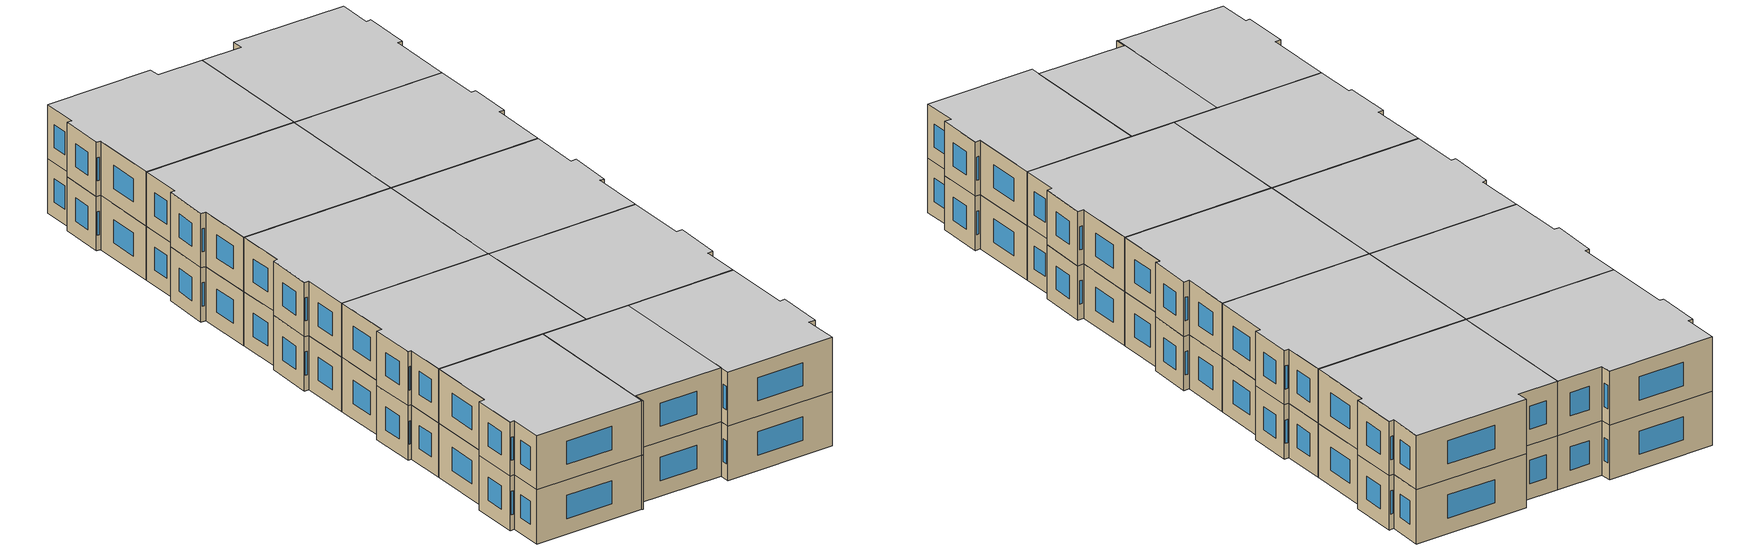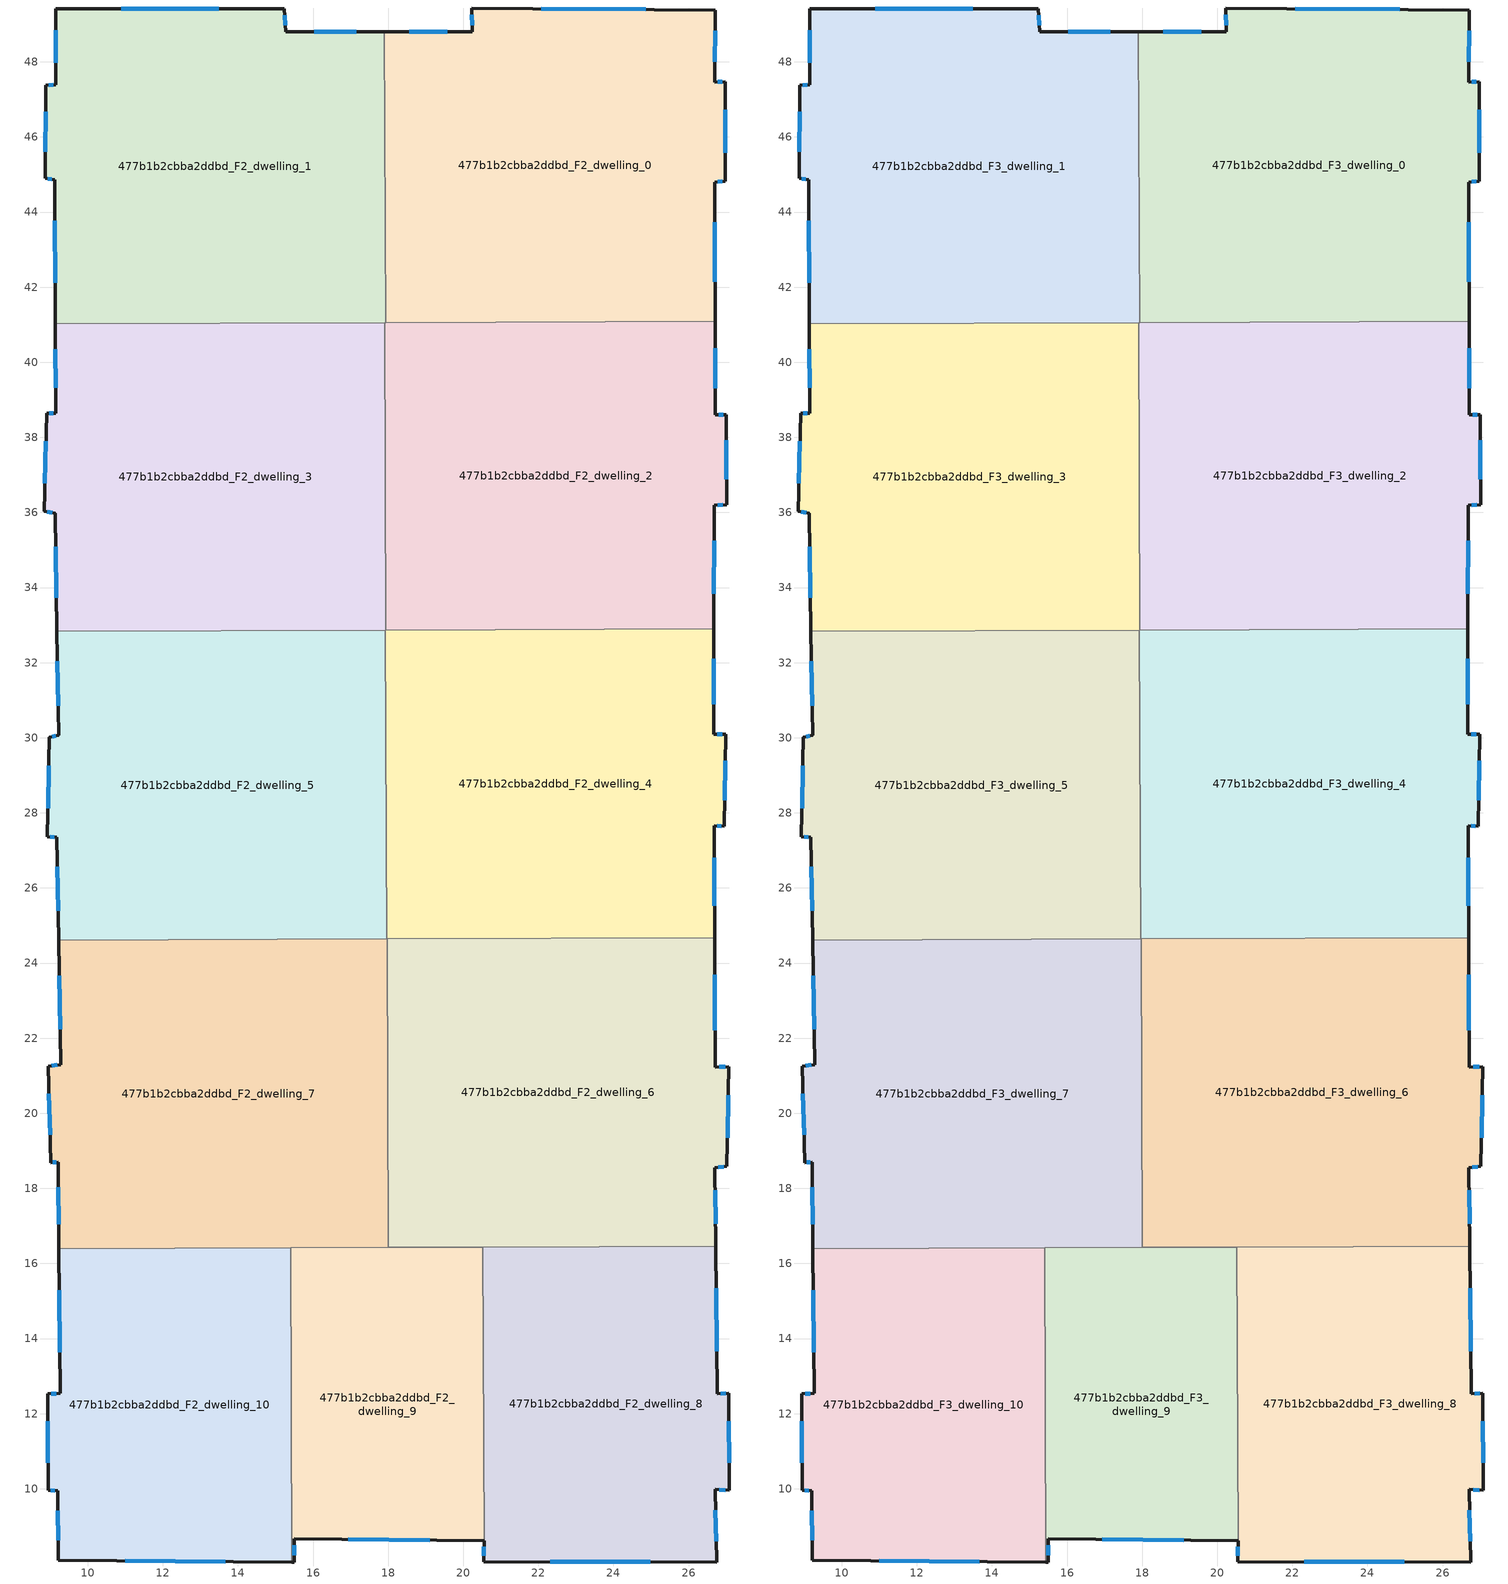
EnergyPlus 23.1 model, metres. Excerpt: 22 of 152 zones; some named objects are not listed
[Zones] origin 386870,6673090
477b1b2cbba2ddbd_F2_dwelling_0
 floor to 477b1b2cbba2ddbd_F1_dwelling_0 (EU_floor_Construction): 26.72,49.38 26.69,47.46 26.97,47.48 26.97,44.82 26.69,44.79 26.71,41.09 17.93,41.06 17.9,48.8 20.24,48.8 20.23,49.43 z6
 wall outside (EU_wall_Construction): 26.71,41.09 26.69,44.79 26.97,44.82 26.97,47.48 26.69,47.46 26.72,49.38 20.23,49.43 20.24,48.8 17.9,48.8 z6:9
 wall to 477b1b2cbba2ddbd_F2_dwelling_1 (EU_wall_Construction): 17.9,48.8 17.93,41.06 z6:9
 wall to 477b1b2cbba2ddbd_F2_dwelling_2 (EU_wall_Construction): 17.93,41.06 26.71,41.09 z6:9
 window (EU_Window_Construction): 19.57,48.8 18.57,48.8 / 20.23,49.25 20.24,48.98 / 24.86,49.4 22.08,49.42 / 26.7,48.01 26.71,48.83 / 26.89,47.47 26.77,47.47 / 26.97,45.58 26.97,46.72 / 26.77,44.8 26.89,44.81 / 26.7,42.15 26.7,43.73 z6.86:8.14
477b1b2cbba2ddbd_F2_dwelling_1
 floor to 477b1b2cbba2ddbd_F1_dwelling_1 (EU_floor_Construction): 17.9,48.8 17.93,41.06 9.13,41.02 9.11,44.87 8.86,44.9 8.88,47.38 9.15,47.39 9.15,49.41 15.23,49.41 15.28,48.8 z6
 wall outside (EU_wall_Construction): 17.9,48.8 15.28,48.8 15.23,49.41 9.15,49.41 9.15,47.39 8.88,47.38 8.86,44.9 9.11,44.87 9.13,41.02 z6:9
 wall to 477b1b2cbba2ddbd_F2_dwelling_3 (EU_wall_Construction): 9.13,41.02 17.91,41.06 z6:9
 wall to 477b1b2cbba2ddbd_F2_dwelling_2 (EU_wall_Construction): 17.91,41.06 17.93,41.06 z6:9
 window (EU_Window_Construction): 8.88,46.67 8.87,45.6 / 9.08,47.39 8.96,47.38 / 9.15,48.84 9.15,47.97 / 13.49,49.41 10.89,49.41 / 15.27,48.98 15.25,49.24 / 17.15,48.8 16.03,48.8 / 9.12,43.77 9.13,42.12 / 8.93,44.89 9.04,44.87 z6.86:8.14
477b1b2cbba2ddbd_F2_dwelling_10
 floor to 477b1b2cbba2ddbd_F1_dwelling_10 (EU_floor_Construction): 15.4,16.42 15.44,8.05 9.22,8.09 9.2,9.95 8.94,9.96 8.93,12.53 9.26,12.54 9.23,16.39 z6
 wall outside (EU_wall_Construction): 9.23,16.39 9.26,12.54 8.93,12.53 8.94,9.96 9.2,9.95 9.22,8.09 15.44,8.05 z6:9
 wall to 477b1b2cbba2ddbd_F2_dwelling_9 (EU_wall_Construction): 15.44,8.05 15.4,16.42 z6:9
 wall to 477b1b2cbba2ddbd_F2_dwelling_7 (EU_wall_Construction): 15.4,16.42 9.23,16.39 z6:9
 window (EU_Window_Construction): 8.93,11.79 8.94,10.69 / 9.17,12.54 9.03,12.53 / 9.24,15.29 9.25,13.64 / 10.99,8.08 13.66,8.06 / 9.2,9.42 9.21,8.62 / 9.02,9.96 9.12,9.95 z6.86:8.14
477b1b2cbba2ddbd_F2_dwelling_2
 floor to 477b1b2cbba2ddbd_F1_dwelling_2 (EU_floor_Construction): 26.71,41.09 26.71,38.6 27.01,38.61 27.01,36.21 26.68,36.19 26.67,32.9 17.94,32.87 17.91,41.06 z6
 wall outside (EU_wall_Construction): 26.67,32.9 26.68,36.19 27.01,36.21 27.01,38.61 26.71,38.6 26.71,41.09 z6:9
 wall to 477b1b2cbba2ddbd_F2_dwelling_3 (EU_wall_Construction): 17.91,41.06 17.94,32.87 z6:9
 wall to 477b1b2cbba2ddbd_F2_dwelling_4 (EU_wall_Construction): 17.94,32.87 26.67,32.9 z6:9
 window (EU_Window_Construction): 26.67,33.84 26.68,35.25 / 26.71,39.31 26.71,40.38 / 26.92,38.61 26.8,38.6 / 27.01,36.89 27.01,37.92 / 26.77,36.19 26.92,36.2 z6.86:8.14
477b1b2cbba2ddbd_F2_dwelling_3
 floor to 477b1b2cbba2ddbd_F1_dwelling_3 (EU_floor_Construction): 17.91,41.06 17.94,32.87 9.18,32.83 9.13,35.98 8.84,36.03 8.91,38.64 9.15,38.65 9.13,41.02 z6
 wall outside (EU_wall_Construction): 9.13,41.02 9.15,38.65 8.91,38.64 8.84,36.03 9.13,35.98 9.18,32.83 z6:9
 wall to 477b1b2cbba2ddbd_F2_dwelling_5 (EU_wall_Construction): 9.18,32.83 17.93,32.87 z6:9
 wall to 477b1b2cbba2ddbd_F2_dwelling_4 (EU_wall_Construction): 17.93,32.87 17.94,32.87 z6:9
 window (EU_Window_Construction): 8.89,37.9 8.86,36.77 / 9.08,38.65 8.97,38.64 / 9.14,40.34 9.14,39.33 / 9.14,35.08 9.17,33.73 / 8.92,36.01 9.05,35.99 z6.86:8.14
477b1b2cbba2ddbd_F2_dwelling_4
 floor to 477b1b2cbba2ddbd_F1_dwelling_4 (EU_floor_Construction): 26.67,32.9 26.66,30.09 26.99,30.09 26.95,27.64 26.68,27.66 26.69,24.68 17.96,24.64 17.93,32.87 z6
 wall outside (EU_wall_Construction): 26.69,24.68 26.68,27.66 26.95,27.64 26.99,30.09 26.66,30.09 26.67,32.9 z6:9
 wall to 477b1b2cbba2ddbd_F2_dwelling_5 (EU_wall_Construction): 17.93,32.87 17.96,24.64 z6:9
 wall to 477b1b2cbba2ddbd_F2_dwelling_6 (EU_wall_Construction): 17.97,24.64 26.69,24.68 z6:9
 wall to 477b1b2cbba2ddbd_F2_dwelling_7 (EU_wall_Construction): 17.96,24.64 17.97,24.64 z6:9
 window (EU_Window_Construction): 26.69,25.53 26.69,26.81 / 26.67,30.89 26.67,32.1 / 26.9,30.09 26.76,30.09 / 26.96,28.34 26.98,29.39 / 26.76,27.66 26.87,27.65 z6.86:8.14
477b1b2cbba2ddbd_F2_dwelling_5
 floor to 477b1b2cbba2ddbd_F1_dwelling_5 (EU_floor_Construction): 17.93,32.87 17.96,24.64 9.22,24.61 9.18,27.35 8.93,27.37 8.98,30.01 9.22,30.07 9.18,32.83 z6
 wall outside (EU_wall_Construction): 9.18,32.83 9.22,30.07 8.98,30.01 8.93,27.37 9.18,27.35 9.22,24.61 z6:9
 wall to 477b1b2cbba2ddbd_F2_dwelling_7 (EU_wall_Construction): 9.22,24.61 17.96,24.64 z6:9
 window (EU_Window_Construction): 8.96,29.26 8.94,28.12 / 9.15,30.05 9.05,30.03 / 9.19,32.04 9.21,30.86 / 9.19,26.57 9.21,25.39 / 9,27.36 9.11,27.35 z6.86:8.14
477b1b2cbba2ddbd_F2_dwelling_6
 floor to 477b1b2cbba2ddbd_F1_dwelling_6 (EU_floor_Construction): 26.69,24.68 26.71,21.23 27.08,21.24 27.02,18.59 26.7,18.55 26.72,16.46 18,16.43 17.97,24.64 z6
 wall outside (EU_wall_Construction): 26.72,16.46 26.7,18.55 27.02,18.59 27.08,21.24 26.71,21.23 26.69,24.68 z6:9
 wall to 477b1b2cbba2ddbd_F2_dwelling_7 (EU_wall_Construction): 17.97,24.64 18,16.43 z6:9
 wall to 477b1b2cbba2ddbd_F2_dwelling_8 (EU_wall_Construction): 20.52,16.44 26.72,16.46 z6:9
 wall to 477b1b2cbba2ddbd_F2_dwelling_9 (EU_wall_Construction): 18,16.43 20.52,16.44 z6:9
 window (EU_Window_Construction): 26.72,17.06 26.71,17.95 / 26.7,22.22 26.7,23.69 / 26.97,21.24 26.81,21.23 / 27.04,19.35 27.06,20.49 / 26.79,18.56 26.93,18.58 z6.86:8.14
477b1b2cbba2ddbd_F2_dwelling_7
 floor to 477b1b2cbba2ddbd_F1_dwelling_7 (EU_floor_Construction): 17.97,24.64 18,16.43 9.23,16.39 9.22,18.69 9.01,18.69 8.95,21.26 9.28,21.3 9.22,24.61 z6
 wall outside (EU_wall_Construction): 9.22,24.61 9.28,21.3 8.95,21.26 9.01,18.69 9.22,18.69 9.23,16.39 z6:9
 wall to 477b1b2cbba2ddbd_F2_dwelling_9 (EU_wall_Construction): 15.4,16.42 18,16.43 z6:9
 window (EU_Window_Construction): 8.97,20.52 8.99,19.42 / 9.19,21.29 9.04,21.27 / 9.24,23.66 9.26,22.24 / 9.22,18.04 9.23,17.05 / 9.07,18.69 9.16,18.69 z6.86:8.14
477b1b2cbba2ddbd_F2_dwelling_8
 floor to 477b1b2cbba2ddbd_F1_dwelling_8 (EU_floor_Construction): 26.72,16.46 26.77,12.54 27.07,12.54 27.08,9.96 26.7,9.98 26.75,8.05 20.55,8.05 20.55,8.61 20.52,16.44 z6
 wall outside (EU_wall_Construction): 20.55,8.61 20.55,8.05 26.75,8.05 26.7,9.98 27.08,9.96 27.07,12.54 26.77,12.54 26.72,16.46 z6:9
 wall to 477b1b2cbba2ddbd_F2_dwelling_9 (EU_wall_Construction): 20.52,16.44 20.55,8.61 z6:9
 window (EU_Window_Construction): 22.32,8.05 24.98,8.05 / 20.55,8.45 20.55,8.21 / 26.75,13.66 26.74,15.34 / 26.98,12.54 26.85,12.54 / 27.08,10.7 27.07,11.8 / 26.81,9.98 26.98,9.96 / 26.74,8.6 26.72,9.43 z6.86:8.14
477b1b2cbba2ddbd_F2_dwelling_9
 floor to 477b1b2cbba2ddbd_F1_dwelling_9 (EU_floor_Construction): 20.52,16.44 20.55,8.61 15.5,8.67 15.51,8.05 15.44,8.05 15.4,16.42 z6
 wall outside (EU_wall_Construction): 15.44,8.05 15.51,8.05 15.5,8.67 20.55,8.61 z6:9
 window (EU_Window_Construction): 16.94,8.65 19.11,8.63 / 15.5,8.23 15.5,8.49 z6.86:8.14
477b1b2cbba2ddbd_F3_dwelling_0
 floor to 477b1b2cbba2ddbd_F2_dwelling_0 (EU_floor_Construction): 26.72,49.38 26.69,47.46 26.97,47.48 26.97,44.82 26.69,44.79 26.71,41.09 17.93,41.06 17.9,48.8 20.24,48.8 20.23,49.43 z9
 wall outside (EU_wall_Construction): 26.71,41.09 26.69,44.79 26.97,44.82 26.97,47.48 26.69,47.46 26.72,49.38 20.23,49.43 20.24,48.8 17.9,48.8 z9:12
 wall to 477b1b2cbba2ddbd_F3_dwelling_1 (EU_wall_Construction): 17.9,48.8 17.93,41.06 z9:12
 wall to 477b1b2cbba2ddbd_F3_dwelling_2 (EU_wall_Construction): 17.93,41.06 26.71,41.09 z9:12
 window (EU_Window_Construction): 19.57,48.8 18.57,48.8 / 20.23,49.25 20.24,48.98 / 24.86,49.4 22.08,49.42 / 26.7,48.01 26.71,48.83 / 26.89,47.47 26.77,47.47 / 26.97,45.58 26.97,46.72 / 26.77,44.8 26.89,44.81 / 26.7,42.15 26.7,43.73 z9.86:11.14
 ceiling to 477b1b2cbba2ddbd_F4_dwelling_0 (EU_floor_Construction): 26.71,41.09 26.69,44.79 26.97,44.82 26.97,47.48 26.69,47.46 26.72,49.38 20.23,49.43 20.24,48.8 17.9,48.8 17.93,41.06 z12
477b1b2cbba2ddbd_F3_dwelling_1
 floor to 477b1b2cbba2ddbd_F2_dwelling_1 (EU_floor_Construction): 17.9,48.8 17.93,41.06 9.13,41.02 9.11,44.87 8.86,44.9 8.88,47.38 9.15,47.39 9.15,49.41 15.23,49.41 15.28,48.8 z9
 wall outside (EU_wall_Construction): 17.9,48.8 15.28,48.8 15.23,49.41 9.15,49.41 9.15,47.39 8.88,47.38 8.86,44.9 9.11,44.87 9.13,41.02 z9:12
 wall to 477b1b2cbba2ddbd_F3_dwelling_3 (EU_wall_Construction): 9.13,41.02 17.91,41.06 z9:12
 wall to 477b1b2cbba2ddbd_F3_dwelling_2 (EU_wall_Construction): 17.91,41.06 17.93,41.06 z9:12
 window (EU_Window_Construction): 8.88,46.67 8.87,45.6 / 9.08,47.39 8.96,47.38 / 9.15,48.84 9.15,47.97 / 13.49,49.41 10.89,49.41 / 15.27,48.98 15.25,49.24 / 17.15,48.8 16.03,48.8 / 9.12,43.77 9.13,42.12 / 8.93,44.89 9.04,44.87 z9.86:11.14
 ceiling to 477b1b2cbba2ddbd_F4_dwelling_1 (EU_floor_Construction): 17.93,41.06 17.9,48.8 15.28,48.8 15.23,49.41 9.15,49.41 9.15,47.39 8.88,47.38 8.86,44.9 9.11,44.87 9.13,41.02 z12
477b1b2cbba2ddbd_F3_dwelling_10
 floor to 477b1b2cbba2ddbd_F2_dwelling_10 (EU_floor_Construction): 15.4,16.42 15.44,8.05 9.22,8.09 9.2,9.95 8.94,9.96 8.93,12.53 9.26,12.54 9.23,16.39 z9
 wall outside (EU_wall_Construction): 9.23,16.39 9.26,12.54 8.93,12.53 8.94,9.96 9.2,9.95 9.22,8.09 15.44,8.05 z9:12
 wall to 477b1b2cbba2ddbd_F3_dwelling_9 (EU_wall_Construction): 15.44,8.05 15.4,16.42 z9:12
 wall to 477b1b2cbba2ddbd_F3_dwelling_7 (EU_wall_Construction): 15.4,16.42 9.23,16.39 z9:12
 window (EU_Window_Construction): 8.93,11.79 8.94,10.69 / 9.17,12.54 9.03,12.53 / 9.24,15.29 9.25,13.64 / 10.99,8.08 13.66,8.06 / 9.2,9.42 9.21,8.62 / 9.02,9.96 9.12,9.95 z9.86:11.14
 ceiling to 477b1b2cbba2ddbd_F4_dwelling_10 (EU_floor_Construction): 15.44,8.05 15.4,16.42 9.23,16.39 9.26,12.54 8.93,12.53 8.94,9.96 9.2,9.95 9.22,8.09 z12
477b1b2cbba2ddbd_F3_dwelling_2
 floor to 477b1b2cbba2ddbd_F2_dwelling_2 (EU_floor_Construction): 26.71,41.09 26.71,38.6 27.01,38.61 27.01,36.21 26.68,36.19 26.67,32.9 17.94,32.87 17.91,41.06 z9
 wall outside (EU_wall_Construction): 26.67,32.9 26.68,36.19 27.01,36.21 27.01,38.61 26.71,38.6 26.71,41.09 z9:12
 wall to 477b1b2cbba2ddbd_F3_dwelling_3 (EU_wall_Construction): 17.91,41.06 17.94,32.87 z9:12
 wall to 477b1b2cbba2ddbd_F3_dwelling_4 (EU_wall_Construction): 17.94,32.87 26.67,32.9 z9:12
 window (EU_Window_Construction): 26.67,33.84 26.68,35.25 / 26.71,39.31 26.71,40.38 / 26.92,38.61 26.8,38.6 / 27.01,36.89 27.01,37.92 / 26.77,36.19 26.92,36.2 z9.86:11.14
 ceiling to 477b1b2cbba2ddbd_F4_dwelling_2 (EU_floor_Construction): 26.67,32.9 26.68,36.19 27.01,36.21 27.01,38.61 26.71,38.6 26.71,41.09 17.91,41.06 17.94,32.87 z12
477b1b2cbba2ddbd_F3_dwelling_3
 floor to 477b1b2cbba2ddbd_F2_dwelling_3 (EU_floor_Construction): 17.91,41.06 17.94,32.87 9.18,32.83 9.13,35.98 8.84,36.03 8.91,38.64 9.15,38.65 9.13,41.02 z9
 wall outside (EU_wall_Construction): 9.13,41.02 9.15,38.65 8.91,38.64 8.84,36.03 9.13,35.98 9.18,32.83 z9:12
 wall to 477b1b2cbba2ddbd_F3_dwelling_5 (EU_wall_Construction): 9.18,32.83 17.93,32.87 z9:12
 wall to 477b1b2cbba2ddbd_F3_dwelling_4 (EU_wall_Construction): 17.93,32.87 17.94,32.87 z9:12
 window (EU_Window_Construction): 8.89,37.9 8.86,36.77 / 9.08,38.65 8.97,38.64 / 9.14,40.34 9.14,39.33 / 9.14,35.08 9.17,33.73 / 8.92,36.01 9.05,35.99 z9.86:11.14
 ceiling to 477b1b2cbba2ddbd_F4_dwelling_3 (EU_floor_Construction): 17.94,32.87 17.91,41.06 9.13,41.02 9.15,38.65 8.91,38.64 8.84,36.03 9.13,35.98 9.18,32.83 z12
477b1b2cbba2ddbd_F3_dwelling_4
 floor to 477b1b2cbba2ddbd_F2_dwelling_4 (EU_floor_Construction): 26.67,32.9 26.66,30.09 26.99,30.09 26.95,27.64 26.68,27.66 26.69,24.68 17.96,24.64 17.93,32.87 z9
 wall outside (EU_wall_Construction): 26.69,24.68 26.68,27.66 26.95,27.64 26.99,30.09 26.66,30.09 26.67,32.9 z9:12
 wall to 477b1b2cbba2ddbd_F3_dwelling_5 (EU_wall_Construction): 17.93,32.87 17.96,24.64 z9:12
 wall to 477b1b2cbba2ddbd_F3_dwelling_6 (EU_wall_Construction): 17.97,24.64 26.69,24.68 z9:12
 wall to 477b1b2cbba2ddbd_F3_dwelling_7 (EU_wall_Construction): 17.96,24.64 17.97,24.64 z9:12
 window (EU_Window_Construction): 26.69,25.53 26.69,26.81 / 26.67,30.89 26.67,32.1 / 26.9,30.09 26.76,30.09 / 26.96,28.34 26.98,29.39 / 26.76,27.66 26.87,27.65 z9.86:11.14
 ceiling to 477b1b2cbba2ddbd_F4_dwelling_4 (EU_floor_Construction): 26.69,24.68 26.68,27.66 26.95,27.64 26.99,30.09 26.66,30.09 26.67,32.9 17.93,32.87 17.96,24.64 z12
477b1b2cbba2ddbd_F3_dwelling_5
 floor to 477b1b2cbba2ddbd_F2_dwelling_5 (EU_floor_Construction): 17.93,32.87 17.96,24.64 9.22,24.61 9.18,27.35 8.93,27.37 8.98,30.01 9.22,30.07 9.18,32.83 z9
 wall outside (EU_wall_Construction): 9.18,32.83 9.22,30.07 8.98,30.01 8.93,27.37 9.18,27.35 9.22,24.61 z9:12
 wall to 477b1b2cbba2ddbd_F3_dwelling_7 (EU_wall_Construction): 9.22,24.61 17.96,24.64 z9:12
 window (EU_Window_Construction): 8.96,29.26 8.94,28.12 / 9.15,30.05 9.05,30.03 / 9.19,32.04 9.21,30.86 / 9.19,26.57 9.21,25.39 / 9,27.36 9.11,27.35 z9.86:11.14
 ceiling to 477b1b2cbba2ddbd_F4_dwelling_5 (EU_floor_Construction): 17.96,24.64 17.93,32.87 9.18,32.83 9.22,30.07 8.98,30.01 8.93,27.37 9.18,27.35 9.22,24.61 z12
477b1b2cbba2ddbd_F3_dwelling_6
 floor to 477b1b2cbba2ddbd_F2_dwelling_6 (EU_floor_Construction): 26.69,24.68 26.71,21.23 27.08,21.24 27.02,18.59 26.7,18.55 26.72,16.46 18,16.43 17.97,24.64 z9
 wall outside (EU_wall_Construction): 26.72,16.46 26.7,18.55 27.02,18.59 27.08,21.24 26.71,21.23 26.69,24.68 z9:12
 wall to 477b1b2cbba2ddbd_F3_dwelling_7 (EU_wall_Construction): 17.97,24.64 18,16.43 z9:12
 wall to 477b1b2cbba2ddbd_F3_dwelling_8 (EU_wall_Construction): 20.52,16.44 26.72,16.46 z9:12
 wall to 477b1b2cbba2ddbd_F3_dwelling_9 (EU_wall_Construction): 18,16.43 20.52,16.44 z9:12
 window (EU_Window_Construction): 26.72,17.06 26.71,17.95 / 26.7,22.22 26.7,23.69 / 26.97,21.24 26.81,21.23 / 27.04,19.35 27.06,20.49 / 26.79,18.56 26.93,18.58 z9.86:11.14
 ceiling to 477b1b2cbba2ddbd_F4_dwelling_6 (EU_floor_Construction): 26.72,16.46 26.7,18.55 27.02,18.59 27.08,21.24 26.71,21.23 26.69,24.68 17.97,24.64 18,16.43 z12
477b1b2cbba2ddbd_F3_dwelling_7
 floor to 477b1b2cbba2ddbd_F2_dwelling_7 (EU_floor_Construction): 17.97,24.64 18,16.43 9.23,16.39 9.22,18.69 9.01,18.69 8.95,21.26 9.28,21.3 9.22,24.61 z9
 wall outside (EU_wall_Construction): 9.22,24.61 9.28,21.3 8.95,21.26 9.01,18.69 9.22,18.69 9.23,16.39 z9:12
 wall to 477b1b2cbba2ddbd_F3_dwelling_9 (EU_wall_Construction): 15.4,16.42 18,16.43 z9:12
 window (EU_Window_Construction): 8.97,20.52 8.99,19.42 / 9.19,21.29 9.04,21.27 / 9.24,23.66 9.26,22.24 / 9.22,18.04 9.23,17.05 / 9.07,18.69 9.16,18.69 z9.86:11.14
 ceiling to 477b1b2cbba2ddbd_F4_dwelling_7 (EU_floor_Construction): 18,16.43 17.97,24.64 9.22,24.61 9.28,21.3 8.95,21.26 9.01,18.69 9.22,18.69 9.23,16.39 z12
477b1b2cbba2ddbd_F3_dwelling_8
 floor to 477b1b2cbba2ddbd_F2_dwelling_8 (EU_floor_Construction): 26.72,16.46 26.77,12.54 27.07,12.54 27.08,9.96 26.7,9.98 26.75,8.05 20.55,8.05 20.55,8.61 20.52,16.44 z9
 wall outside (EU_wall_Construction): 20.55,8.61 20.55,8.05 26.75,8.05 26.7,9.98 27.08,9.96 27.07,12.54 26.77,12.54 26.72,16.46 z9:12
 wall to 477b1b2cbba2ddbd_F3_dwelling_9 (EU_wall_Construction): 20.52,16.44 20.55,8.61 z9:12
 window (EU_Window_Construction): 22.32,8.05 24.98,8.05 / 20.55,8.45 20.55,8.21 / 26.75,13.66 26.74,15.34 / 26.98,12.54 26.85,12.54 / 27.08,10.7 27.07,11.8 / 26.81,9.98 26.98,9.96 / 26.74,8.6 26.72,9.43 z9.86:11.14
 ceiling to 477b1b2cbba2ddbd_F4_dwelling_8 (EU_floor_Construction): 26.75,8.05 26.7,9.98 27.08,9.96 27.07,12.54 26.77,12.54 26.72,16.46 20.52,16.44 20.55,8.61 20.55,8.05 z12
477b1b2cbba2ddbd_F3_dwelling_9
 floor to 477b1b2cbba2ddbd_F2_dwelling_9 (EU_floor_Construction): 20.52,16.44 20.55,8.61 15.5,8.67 15.51,8.05 15.44,8.05 15.4,16.42 z9
 wall outside (EU_wall_Construction): 15.44,8.05 15.51,8.05 15.5,8.67 20.55,8.61 z9:12
 window (EU_Window_Construction): 16.94,8.65 19.11,8.63 / 15.5,8.23 15.5,8.49 z9.86:11.14
 ceiling to 477b1b2cbba2ddbd_F4_dwelling_9 (EU_floor_Construction): 20.55,8.61 20.52,16.44 15.4,16.42 15.44,8.05 15.51,8.05 15.5,8.67 z12
[Building]
EU S2 Campaign: North Axis=0; Terrain=City; Solar Distribution=FullExterior
[Site:Location]
Helsinki-Vantaa.AP: Latitude=60.317; Longitude=24.963; Time Zone=2; Elevation=54.6
[SizingPeriod:WeatherFileDays]
AnnualSizingPeriod: Begin Month=1; Begin Day of Month=1; End Month=12; End Day of Month=31; Day of Week for Start Day=Monday; Use Weather File Daylight Saving Period=No; Use Weather File Rain and Snow Indicators=No
[MATERIAL]
EU_InternalMass_Material: Roughness=MediumRough; Thickness=0.1; Conductivity=1; Density=1800; Specific Heat=900; Thermal Absorptance=0.9; Solar Absorptance=0.7; Visible Absorptance=0.7
[MATERIAL:NOMASS] Roughness=MediumRough; Thermal Absorptance=0.9; Solar Absorptance=0.7; Visible Absorptance=0.7
Name | Thermal Resistance
EU_wall_NoMass | 1.10183
EU_floor_NoMass | 1.70606
[WINDOWMATERIAL:SIMPLEGLAZINGSYSTEM]
EU_Window_SimpleGlazing: UFactor=3.11035; Solar Heat Gain Coefficient=0.8; Visible Transmittance=0.8
[CONSTRUCTION]
EU_wall_Construction: EU_wall_NoMass
EU_floor_Construction: EU_floor_NoMass
EU_Window_Construction: EU_Window_SimpleGlazing
EU_InternalMass_Construction: EU_InternalMass_Material
[ZONE] Type=1; Multiplier=1; Ceiling Height=autocalculate; Floor Area=autocalculate; Part of Total Floor Area=Yes
Name | Volume
477b1b2cbba2ddbd_F2_dwelling_0; 477b1b2cbba2ddbd_F3_dwelling_0; 477b1b2cbba2ddbd_F2_dwelling_4; 477b1b2cbba2ddbd_F3_dwelling_4 | 217.671
477b1b2cbba2ddbd_F2_dwelling_1; 477b1b2cbba2ddbd_F3_dwelling_1 | 217.668
477b1b2cbba2ddbd_F2_dwelling_10; 477b1b2cbba2ddbd_F3_dwelling_10 | 156.924
477b1b2cbba2ddbd_F2_dwelling_2; 477b1b2cbba2ddbd_F3_dwelling_2 | 217.688
477b1b2cbba2ddbd_F2_dwelling_3; 477b1b2cbba2ddbd_F3_dwelling_3 | 217.707
477b1b2cbba2ddbd_F2_dwelling_5; 477b1b2cbba2ddbd_F3_dwelling_5 | 217.674
477b1b2cbba2ddbd_F2_dwelling_6; 477b1b2cbba2ddbd_F3_dwelling_6 | 217.673
477b1b2cbba2ddbd_F2_dwelling_7; 477b1b2cbba2ddbd_F3_dwelling_7 | 217.682
477b1b2cbba2ddbd_F2_dwelling_8; 477b1b2cbba2ddbd_F3_dwelling_8 | 158.821
477b1b2cbba2ddbd_F2_dwelling_9; 477b1b2cbba2ddbd_F3_dwelling_9 | 119.65
[INTERNALMASS] Construction=EU_InternalMass_Construction
Name | Zone or ZoneList | Surface Area
477b1b2cbba2ddbd_F2_dwelling_0_EU_InternalMass | 477b1b2cbba2ddbd_F2_dwelling_0 | 72.5571
477b1b2cbba2ddbd_F2_dwelling_1_EU_InternalMass | 477b1b2cbba2ddbd_F2_dwelling_1 | 72.5564
477b1b2cbba2ddbd_F2_dwelling_2_EU_InternalMass | 477b1b2cbba2ddbd_F2_dwelling_2 | 72.5629
477b1b2cbba2ddbd_F2_dwelling_3_EU_InternalMass | 477b1b2cbba2ddbd_F2_dwelling_3 | 72.5689
477b1b2cbba2ddbd_F2_dwelling_4_EU_InternalMass | 477b1b2cbba2ddbd_F2_dwelling_4 | 72.5568
477b1b2cbba2ddbd_F2_dwelling_5_EU_InternalMass | 477b1b2cbba2ddbd_F2_dwelling_5 | 72.558
477b1b2cbba2ddbd_F2_dwelling_6_EU_InternalMass | 477b1b2cbba2ddbd_F2_dwelling_6 | 72.5576
477b1b2cbba2ddbd_F2_dwelling_7_EU_InternalMass | 477b1b2cbba2ddbd_F2_dwelling_7 | 72.5606
477b1b2cbba2ddbd_F2_dwelling_8_EU_InternalMass | 477b1b2cbba2ddbd_F2_dwelling_8 | 52.9406
477b1b2cbba2ddbd_F2_dwelling_9_EU_InternalMass | 477b1b2cbba2ddbd_F2_dwelling_9 | 39.8832
477b1b2cbba2ddbd_F2_dwelling_10_EU_InternalMass | 477b1b2cbba2ddbd_F2_dwelling_10 | 52.308
477b1b2cbba2ddbd_F3_dwelling_0_EU_InternalMass | 477b1b2cbba2ddbd_F3_dwelling_0 | 72.5571
477b1b2cbba2ddbd_F3_dwelling_1_EU_InternalMass | 477b1b2cbba2ddbd_F3_dwelling_1 | 72.5564
477b1b2cbba2ddbd_F3_dwelling_2_EU_InternalMass | 477b1b2cbba2ddbd_F3_dwelling_2 | 72.5629
477b1b2cbba2ddbd_F3_dwelling_3_EU_InternalMass | 477b1b2cbba2ddbd_F3_dwelling_3 | 72.5689
477b1b2cbba2ddbd_F3_dwelling_4_EU_InternalMass | 477b1b2cbba2ddbd_F3_dwelling_4 | 72.5568
477b1b2cbba2ddbd_F3_dwelling_5_EU_InternalMass | 477b1b2cbba2ddbd_F3_dwelling_5 | 72.558
477b1b2cbba2ddbd_F3_dwelling_6_EU_InternalMass | 477b1b2cbba2ddbd_F3_dwelling_6 | 72.5576
477b1b2cbba2ddbd_F3_dwelling_7_EU_InternalMass | 477b1b2cbba2ddbd_F3_dwelling_7 | 72.5606
477b1b2cbba2ddbd_F3_dwelling_8_EU_InternalMass | 477b1b2cbba2ddbd_F3_dwelling_8 | 52.9406
477b1b2cbba2ddbd_F3_dwelling_9_EU_InternalMass | 477b1b2cbba2ddbd_F3_dwelling_9 | 39.8832
477b1b2cbba2ddbd_F3_dwelling_10_EU_InternalMass | 477b1b2cbba2ddbd_F3_dwelling_10 | 52.308
[OTHEREQUIPMENT] Fuel Type=Electricity; Design Level Calculation Method=Watts/Area; Power per Zone Floor Area=1; Fraction Latent=0; Fraction Radiant=0; Fraction Lost=0; Carbon Dioxide Generation Rate=0; EndUse Subcategory=EU_Step8_InternalGains
Name | Zone or ZoneList or Space or SpaceList | Schedule
EU_Step8_InternalGain_477b1b2cbba2ddbd_F2_dwelling_0_f000 | 477b1b2cbba2ddbd_F2_dwelling_0 | EU_Step8_GainSchedule_477b1b2cbba2ddbd_F2_dwelling_0_f000
EU_Step8_InternalGain_477b1b2cbba2ddbd_F2_dwelling_1_f000 | 477b1b2cbba2ddbd_F2_dwelling_1 | EU_Step8_GainSchedule_477b1b2cbba2ddbd_F2_dwelling_1_f000
EU_Step8_InternalGain_477b1b2cbba2ddbd_F2_dwelling_2_f000 | 477b1b2cbba2ddbd_F2_dwelling_2 | EU_Step8_GainSchedule_477b1b2cbba2ddbd_F2_dwelling_2_f000
EU_Step8_InternalGain_477b1b2cbba2ddbd_F2_dwelling_3_f000 | 477b1b2cbba2ddbd_F2_dwelling_3 | EU_Step8_GainSchedule_477b1b2cbba2ddbd_F2_dwelling_3_f000
EU_Step8_InternalGain_477b1b2cbba2ddbd_F2_dwelling_4_f000 | 477b1b2cbba2ddbd_F2_dwelling_4 | EU_Step8_GainSchedule_477b1b2cbba2ddbd_F2_dwelling_4_f000
EU_Step8_InternalGain_477b1b2cbba2ddbd_F2_dwelling_5_f000 | 477b1b2cbba2ddbd_F2_dwelling_5 | EU_Step8_GainSchedule_477b1b2cbba2ddbd_F2_dwelling_5_f000
EU_Step8_InternalGain_477b1b2cbba2ddbd_F2_dwelling_6_f000 | 477b1b2cbba2ddbd_F2_dwelling_6 | EU_Step8_GainSchedule_477b1b2cbba2ddbd_F2_dwelling_6_f000
EU_Step8_InternalGain_477b1b2cbba2ddbd_F2_dwelling_7_f000 | 477b1b2cbba2ddbd_F2_dwelling_7 | EU_Step8_GainSchedule_477b1b2cbba2ddbd_F2_dwelling_7_f000
EU_Step8_InternalGain_477b1b2cbba2ddbd_F2_dwelling_8_f000 | 477b1b2cbba2ddbd_F2_dwelling_8 | EU_Step8_GainSchedule_477b1b2cbba2ddbd_F2_dwelling_8_f000
EU_Step8_InternalGain_477b1b2cbba2ddbd_F2_dwelling_9_f000 | 477b1b2cbba2ddbd_F2_dwelling_9 | EU_Step8_GainSchedule_477b1b2cbba2ddbd_F2_dwelling_9_f000
EU_Step8_InternalGain_477b1b2cbba2ddbd_F2_dwelling_10_f000 | 477b1b2cbba2ddbd_F2_dwelling_10 | EU_Step8_GainSchedule_477b1b2cbba2ddbd_F2_dwelling_10_f000
EU_Step8_InternalGain_477b1b2cbba2ddbd_F3_dwelling_0_f000 | 477b1b2cbba2ddbd_F3_dwelling_0 | EU_Step8_GainSchedule_477b1b2cbba2ddbd_F3_dwelling_0_f000
EU_Step8_InternalGain_477b1b2cbba2ddbd_F3_dwelling_1_f000 | 477b1b2cbba2ddbd_F3_dwelling_1 | EU_Step8_GainSchedule_477b1b2cbba2ddbd_F3_dwelling_1_f000
EU_Step8_InternalGain_477b1b2cbba2ddbd_F3_dwelling_2_f000 | 477b1b2cbba2ddbd_F3_dwelling_2 | EU_Step8_GainSchedule_477b1b2cbba2ddbd_F3_dwelling_2_f000
EU_Step8_InternalGain_477b1b2cbba2ddbd_F3_dwelling_3_f000 | 477b1b2cbba2ddbd_F3_dwelling_3 | EU_Step8_GainSchedule_477b1b2cbba2ddbd_F3_dwelling_3_f000
EU_Step8_InternalGain_477b1b2cbba2ddbd_F3_dwelling_4_f000 | 477b1b2cbba2ddbd_F3_dwelling_4 | EU_Step8_GainSchedule_477b1b2cbba2ddbd_F3_dwelling_4_f000
EU_Step8_InternalGain_477b1b2cbba2ddbd_F3_dwelling_5_f000 | 477b1b2cbba2ddbd_F3_dwelling_5 | EU_Step8_GainSchedule_477b1b2cbba2ddbd_F3_dwelling_5_f000
EU_Step8_InternalGain_477b1b2cbba2ddbd_F3_dwelling_6_f000 | 477b1b2cbba2ddbd_F3_dwelling_6 | EU_Step8_GainSchedule_477b1b2cbba2ddbd_F3_dwelling_6_f000
EU_Step8_InternalGain_477b1b2cbba2ddbd_F3_dwelling_7_f000 | 477b1b2cbba2ddbd_F3_dwelling_7 | EU_Step8_GainSchedule_477b1b2cbba2ddbd_F3_dwelling_7_f000
EU_Step8_InternalGain_477b1b2cbba2ddbd_F3_dwelling_8_f000 | 477b1b2cbba2ddbd_F3_dwelling_8 | EU_Step8_GainSchedule_477b1b2cbba2ddbd_F3_dwelling_8_f000
EU_Step8_InternalGain_477b1b2cbba2ddbd_F3_dwelling_9_f000 | 477b1b2cbba2ddbd_F3_dwelling_9 | EU_Step8_GainSchedule_477b1b2cbba2ddbd_F3_dwelling_9_f000
EU_Step8_InternalGain_477b1b2cbba2ddbd_F3_dwelling_10_f000 | 477b1b2cbba2ddbd_F3_dwelling_10 | EU_Step8_GainSchedule_477b1b2cbba2ddbd_F3_dwelling_10_f000
[ZONEVENTILATION:DESIGNFLOWRATE] Schedule=EU_AlwaysOn; Design Flow Rate Calculation Method=AirChanges/Hour; Air Changes per Hour=0.756316; Ventilation Type=Natural; Fan Pressure Rise=0; Fan Total Efficiency=1; Constant Term Coefficient=1; Temperature Term Coefficient=0; Velocity Term Coefficient=0; Velocity Squared Term Coefficient=0; Minimum Indoor Temperature=-100; Maximum Indoor Temperature=100; Delta Temperature=-100; Minimum Outdoor Temperature=-100; Maximum Outdoor Temperature=100; Maximum Wind Speed=40
Name | Zone or ZoneList or Space or SpaceList
EU_ConstantAir_477b1b2cbba2ddbd_F2_dwelling_0 | 477b1b2cbba2ddbd_F2_dwelling_0
EU_ConstantAir_477b1b2cbba2ddbd_F2_dwelling_1 | 477b1b2cbba2ddbd_F2_dwelling_1
EU_ConstantAir_477b1b2cbba2ddbd_F2_dwelling_2 | 477b1b2cbba2ddbd_F2_dwelling_2
EU_ConstantAir_477b1b2cbba2ddbd_F2_dwelling_3 | 477b1b2cbba2ddbd_F2_dwelling_3
EU_ConstantAir_477b1b2cbba2ddbd_F2_dwelling_4 | 477b1b2cbba2ddbd_F2_dwelling_4
EU_ConstantAir_477b1b2cbba2ddbd_F2_dwelling_5 | 477b1b2cbba2ddbd_F2_dwelling_5
EU_ConstantAir_477b1b2cbba2ddbd_F2_dwelling_6 | 477b1b2cbba2ddbd_F2_dwelling_6
EU_ConstantAir_477b1b2cbba2ddbd_F2_dwelling_7 | 477b1b2cbba2ddbd_F2_dwelling_7
EU_ConstantAir_477b1b2cbba2ddbd_F2_dwelling_8 | 477b1b2cbba2ddbd_F2_dwelling_8
EU_ConstantAir_477b1b2cbba2ddbd_F2_dwelling_9 | 477b1b2cbba2ddbd_F2_dwelling_9
EU_ConstantAir_477b1b2cbba2ddbd_F2_dwelling_10 | 477b1b2cbba2ddbd_F2_dwelling_10
EU_ConstantAir_477b1b2cbba2ddbd_F3_dwelling_0 | 477b1b2cbba2ddbd_F3_dwelling_0
EU_ConstantAir_477b1b2cbba2ddbd_F3_dwelling_1 | 477b1b2cbba2ddbd_F3_dwelling_1
EU_ConstantAir_477b1b2cbba2ddbd_F3_dwelling_2 | 477b1b2cbba2ddbd_F3_dwelling_2
EU_ConstantAir_477b1b2cbba2ddbd_F3_dwelling_3 | 477b1b2cbba2ddbd_F3_dwelling_3
EU_ConstantAir_477b1b2cbba2ddbd_F3_dwelling_4 | 477b1b2cbba2ddbd_F3_dwelling_4
EU_ConstantAir_477b1b2cbba2ddbd_F3_dwelling_5 | 477b1b2cbba2ddbd_F3_dwelling_5
EU_ConstantAir_477b1b2cbba2ddbd_F3_dwelling_6 | 477b1b2cbba2ddbd_F3_dwelling_6
EU_ConstantAir_477b1b2cbba2ddbd_F3_dwelling_7 | 477b1b2cbba2ddbd_F3_dwelling_7
EU_ConstantAir_477b1b2cbba2ddbd_F3_dwelling_8 | 477b1b2cbba2ddbd_F3_dwelling_8
EU_ConstantAir_477b1b2cbba2ddbd_F3_dwelling_9 | 477b1b2cbba2ddbd_F3_dwelling_9
EU_ConstantAir_477b1b2cbba2ddbd_F3_dwelling_10 | 477b1b2cbba2ddbd_F3_dwelling_10
[HVACTEMPLATE:ZONE:IDEALLOADSAIRSYSTEM] System Availability Schedule=EU_AlwaysOn; Maximum Heating Supply Air Temperature=50; Minimum Cooling Supply Air Temperature=13; Maximum Heating Supply Air Humidity Ratio=0.0156; Minimum Cooling Supply Air Humidity Ratio=0.0077; Heating Limit=NoLimit; Cooling Limit=NoLimit; Heating Availability Schedule=EU_AlwaysOn; Cooling Availability Schedule=EU_CoolingOff; Dehumidification Control Type=ConstantSensibleHeatRatio; Cooling Sensible Heat Ratio=0.7; Dehumidification Setpoint=60; Humidification Control Type=None; Humidification Setpoint=30; Outdoor Air Method=None; Outdoor Air Flow Rate per Person=0.00944; Outdoor Air Flow Rate per Zone Floor Area=0; Outdoor Air Flow Rate per Zone=0; Demand Controlled Ventilation Type=None; Outdoor Air Economizer Type=NoEconomizer; Heat Recovery Type=None; Sensible Heat Recovery Effectiveness=0.7; Latent Heat Recovery Effectiveness=0.65
Name | Template Thermostat
477b1b2cbba2ddbd_F2_dwelling_0 | EU_HeatOnly_477b1b2cbba2ddbd_F2_dwelling_0
477b1b2cbba2ddbd_F2_dwelling_1 | EU_HeatOnly_477b1b2cbba2ddbd_F2_dwelling_1
477b1b2cbba2ddbd_F2_dwelling_2 | EU_HeatOnly_477b1b2cbba2ddbd_F2_dwelling_2
477b1b2cbba2ddbd_F2_dwelling_3 | EU_HeatOnly_477b1b2cbba2ddbd_F2_dwelling_3
477b1b2cbba2ddbd_F2_dwelling_4 | EU_HeatOnly_477b1b2cbba2ddbd_F2_dwelling_4
477b1b2cbba2ddbd_F2_dwelling_5 | EU_HeatOnly_477b1b2cbba2ddbd_F2_dwelling_5
477b1b2cbba2ddbd_F2_dwelling_6 | EU_HeatOnly_477b1b2cbba2ddbd_F2_dwelling_6
477b1b2cbba2ddbd_F2_dwelling_7 | EU_HeatOnly_477b1b2cbba2ddbd_F2_dwelling_7
477b1b2cbba2ddbd_F2_dwelling_8 | EU_HeatOnly_477b1b2cbba2ddbd_F2_dwelling_8
477b1b2cbba2ddbd_F2_dwelling_9 | EU_HeatOnly_477b1b2cbba2ddbd_F2_dwelling_9
477b1b2cbba2ddbd_F2_dwelling_10 | EU_HeatOnly_477b1b2cbba2ddbd_F2_dwelling_10
477b1b2cbba2ddbd_F3_dwelling_0 | EU_HeatOnly_477b1b2cbba2ddbd_F3_dwelling_0
477b1b2cbba2ddbd_F3_dwelling_1 | EU_HeatOnly_477b1b2cbba2ddbd_F3_dwelling_1
477b1b2cbba2ddbd_F3_dwelling_2 | EU_HeatOnly_477b1b2cbba2ddbd_F3_dwelling_2
477b1b2cbba2ddbd_F3_dwelling_3 | EU_HeatOnly_477b1b2cbba2ddbd_F3_dwelling_3
477b1b2cbba2ddbd_F3_dwelling_4 | EU_HeatOnly_477b1b2cbba2ddbd_F3_dwelling_4
477b1b2cbba2ddbd_F3_dwelling_5 | EU_HeatOnly_477b1b2cbba2ddbd_F3_dwelling_5
477b1b2cbba2ddbd_F3_dwelling_6 | EU_HeatOnly_477b1b2cbba2ddbd_F3_dwelling_6
477b1b2cbba2ddbd_F3_dwelling_7 | EU_HeatOnly_477b1b2cbba2ddbd_F3_dwelling_7
477b1b2cbba2ddbd_F3_dwelling_8 | EU_HeatOnly_477b1b2cbba2ddbd_F3_dwelling_8
477b1b2cbba2ddbd_F3_dwelling_9 | EU_HeatOnly_477b1b2cbba2ddbd_F3_dwelling_9
477b1b2cbba2ddbd_F3_dwelling_10 | EU_HeatOnly_477b1b2cbba2ddbd_F3_dwelling_10
[SIZING:ZONE] Zone Cooling Design Supply Air Temperature Input Method=SupplyAirTemperature; Zone Cooling Design Supply Air Temperature=13; Zone Heating Design Supply Air Temperature Input Method=SupplyAirTemperature; Zone Heating Design Supply Air Temperature=50; Zone Cooling Design Supply Air Humidity Ratio=0.008; Zone Heating Design Supply Air Humidity Ratio=0.008; Cooling Design Air Flow Method=DesignDay; Cooling Design Air Flow Rate=0; Cooling Minimum Air Flow per Zone Floor Area=0.000762; Cooling Minimum Air Flow=0; Cooling Minimum Air Flow Fraction=0.2; Heating Design Air Flow Method=DesignDay; Heating Design Air Flow Rate=0; Heating Maximum Air Flow per Zone Floor Area=0.002032; Heating Maximum Air Flow=0.141576; Heating Maximum Air Flow Fraction=0.3; Account for Dedicated Outdoor Air System=No; Dedicated Outdoor Air System Control Strategy=NeutralSupplyAir; Dedicated Outdoor Air Low Setpoint Temperature for Design=autosize; Dedicated Outdoor Air High Setpoint Temperature for Design=autosize; Zone Load Sizing Method=Sensible Load Only No Latent Load; Zone Latent Cooling Design Supply Air Humidity Ratio Input Method=HumidityRatioDifference; Zone Cooling Design Supply Air Humidity Ratio Difference=0.005; Zone Latent Heating Design Supply Air Humidity Ratio Input Method=HumidityRatioDifference; Zone Humidification Design Supply Air Humidity Ratio Difference=0.005
477b1b2cbba2ddbd_F2_dwelling_0; 477b1b2cbba2ddbd_F2_dwelling_1; 477b1b2cbba2ddbd_F2_dwelling_2; 477b1b2cbba2ddbd_F2_dwelling_3; 477b1b2cbba2ddbd_F2_dwelling_4; 477b1b2cbba2ddbd_F2_dwelling_5; 477b1b2cbba2ddbd_F2_dwelling_6; 477b1b2cbba2ddbd_F2_dwelling_7; 477b1b2cbba2ddbd_F2_dwelling_8; 477b1b2cbba2ddbd_F2_dwelling_9; 477b1b2cbba2ddbd_F2_dwelling_10; 477b1b2cbba2ddbd_F3_dwelling_0; 477b1b2cbba2ddbd_F3_dwelling_1; 477b1b2cbba2ddbd_F3_dwelling_2; 477b1b2cbba2ddbd_F3_dwelling_3; 477b1b2cbba2ddbd_F3_dwelling_4; 477b1b2cbba2ddbd_F3_dwelling_5; 477b1b2cbba2ddbd_F3_dwelling_6; 477b1b2cbba2ddbd_F3_dwelling_7; 477b1b2cbba2ddbd_F3_dwelling_8; 477b1b2cbba2ddbd_F3_dwelling_9; 477b1b2cbba2ddbd_F3_dwelling_10
[SCHEDULE:CONSTANT]
Name | Hourly Value
EU_AlwaysOn | 1
EU_CoolingOff | 0
[SCHEDULE:FILE] Column Number=1; Rows to Skip at Top=0; Number of Hours of Data=8760; Column Separator=Comma; Interpolate to Timestep=No; Minutes per Item=60; Adjust Schedule for Daylight Savings=Yes
Name | File
EU_Step8_GainSchedule_477b1b2cbba2ddbd_F2_dwelling_0_f000 | ../../schedules/477b1b2cbba2ddbd/477b1b2cbba2ddbd_F2_dwelling_0_f000_gain.csv
EU_Step8_GainSchedule_477b1b2cbba2ddbd_F2_dwelling_1_f000 | ../../schedules/477b1b2cbba2ddbd/477b1b2cbba2ddbd_F2_dwelling_1_f000_gain.csv
EU_Step8_GainSchedule_477b1b2cbba2ddbd_F2_dwelling_2_f000 | ../../schedules/477b1b2cbba2ddbd/477b1b2cbba2ddbd_F2_dwelling_2_f000_gain.csv
EU_Step8_GainSchedule_477b1b2cbba2ddbd_F2_dwelling_3_f000 | ../../schedules/477b1b2cbba2ddbd/477b1b2cbba2ddbd_F2_dwelling_3_f000_gain.csv
EU_Step8_GainSchedule_477b1b2cbba2ddbd_F2_dwelling_4_f000 | ../../schedules/477b1b2cbba2ddbd/477b1b2cbba2ddbd_F2_dwelling_4_f000_gain.csv
EU_Step8_GainSchedule_477b1b2cbba2ddbd_F2_dwelling_5_f000 | ../../schedules/477b1b2cbba2ddbd/477b1b2cbba2ddbd_F2_dwelling_5_f000_gain.csv
EU_Step8_GainSchedule_477b1b2cbba2ddbd_F2_dwelling_6_f000 | ../../schedules/477b1b2cbba2ddbd/477b1b2cbba2ddbd_F2_dwelling_6_f000_gain.csv
EU_Step8_GainSchedule_477b1b2cbba2ddbd_F2_dwelling_7_f000 | ../../schedules/477b1b2cbba2ddbd/477b1b2cbba2ddbd_F2_dwelling_7_f000_gain.csv
EU_Step8_GainSchedule_477b1b2cbba2ddbd_F2_dwelling_8_f000 | ../../schedules/477b1b2cbba2ddbd/477b1b2cbba2ddbd_F2_dwelling_8_f000_gain.csv
EU_Step8_GainSchedule_477b1b2cbba2ddbd_F2_dwelling_9_f000 | ../../schedules/477b1b2cbba2ddbd/477b1b2cbba2ddbd_F2_dwelling_9_f000_gain.csv
EU_Step8_GainSchedule_477b1b2cbba2ddbd_F2_dwelling_10_f000 | ../../schedules/477b1b2cbba2ddbd/477b1b2cbba2ddbd_F2_dwelling_10_f000_gain.csv
EU_Step8_GainSchedule_477b1b2cbba2ddbd_F3_dwelling_0_f000 | ../../schedules/477b1b2cbba2ddbd/477b1b2cbba2ddbd_F3_dwelling_0_f000_gain.csv
EU_Step8_GainSchedule_477b1b2cbba2ddbd_F3_dwelling_1_f000 | ../../schedules/477b1b2cbba2ddbd/477b1b2cbba2ddbd_F3_dwelling_1_f000_gain.csv
EU_Step8_GainSchedule_477b1b2cbba2ddbd_F3_dwelling_2_f000 | ../../schedules/477b1b2cbba2ddbd/477b1b2cbba2ddbd_F3_dwelling_2_f000_gain.csv
EU_Step8_GainSchedule_477b1b2cbba2ddbd_F3_dwelling_3_f000 | ../../schedules/477b1b2cbba2ddbd/477b1b2cbba2ddbd_F3_dwelling_3_f000_gain.csv
EU_Step8_GainSchedule_477b1b2cbba2ddbd_F3_dwelling_4_f000 | ../../schedules/477b1b2cbba2ddbd/477b1b2cbba2ddbd_F3_dwelling_4_f000_gain.csv
EU_Step8_GainSchedule_477b1b2cbba2ddbd_F3_dwelling_5_f000 | ../../schedules/477b1b2cbba2ddbd/477b1b2cbba2ddbd_F3_dwelling_5_f000_gain.csv
EU_Step8_GainSchedule_477b1b2cbba2ddbd_F3_dwelling_6_f000 | ../../schedules/477b1b2cbba2ddbd/477b1b2cbba2ddbd_F3_dwelling_6_f000_gain.csv
EU_Step8_GainSchedule_477b1b2cbba2ddbd_F3_dwelling_7_f000 | ../../schedules/477b1b2cbba2ddbd/477b1b2cbba2ddbd_F3_dwelling_7_f000_gain.csv
EU_Step8_GainSchedule_477b1b2cbba2ddbd_F3_dwelling_8_f000 | ../../schedules/477b1b2cbba2ddbd/477b1b2cbba2ddbd_F3_dwelling_8_f000_gain.csv
EU_Step8_GainSchedule_477b1b2cbba2ddbd_F3_dwelling_9_f000 | ../../schedules/477b1b2cbba2ddbd/477b1b2cbba2ddbd_F3_dwelling_9_f000_gain.csv
EU_Step8_GainSchedule_477b1b2cbba2ddbd_F3_dwelling_10_f000 | ../../schedules/477b1b2cbba2ddbd/477b1b2cbba2ddbd_F3_dwelling_10_f000_gain.csv
